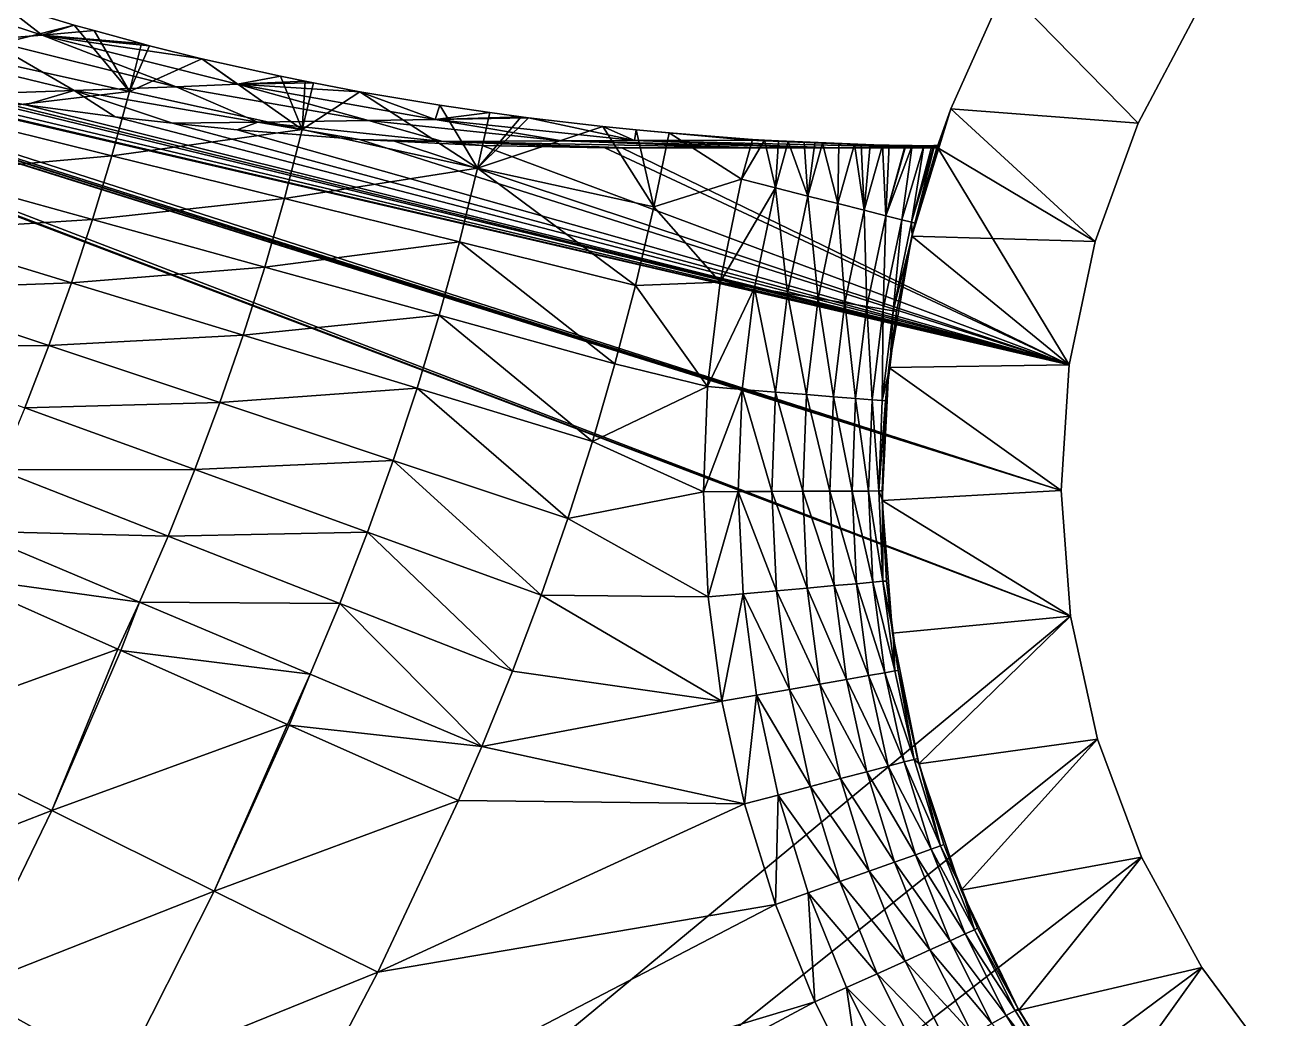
# Model space of a CAD drawing. Header units: metres. Extents: x -44.6 to 35.4, y -44.1 to 26.9.
# Drawn here: x -13.34 to -7.74, y 13.82 to 18.27 of the extents above; entities that cross this region are included whole.
import ezdxf

# ---------------------------------------------------------------- set-up
doc = ezdxf.new("R2010")
doc.units = ezdxf.units.M

msp = doc.modelspace()

# ---------------------------------------------------------------- linework, layer by layer
for points in [[(-32.494915, -4.090965, 91.214554), (-17.563393, 18.999922, 91.214554), (-8.667542, 15.624047, 91.214554)], [(-8.667542, 15.624047, 91.214554), (-17.563393, 18.999922, 91.214554), (-17.216881, 18.874317, 91.214554)], [(-17.216881, 18.874317, 91.214554), (-17.027538, 18.805683, 91.214554), (-8.667542, 15.624047, 91.214554)], [(-8.667542, 15.624047, 91.214554), (-17.027538, 18.805683, 91.214554), (-16.486214, 18.62652, 91.214554)], [(-8.709958, 16.185982, 91.214554), (-16.486214, 18.62652, 91.214554), (-16.377642, 18.59318, 91.214554)], [(-16.486214, 18.62652, 91.214554), (-8.709958, 16.185982, 91.214554), (-8.667542, 15.624047, 91.214554)], [(-16.377642, 18.59318, 91.214554), (-16.196516, 18.537558, 91.214554), (-8.709958, 16.185982, 91.214554)], [(-8.709958, 16.185982, 91.214554), (-16.196516, 18.537558, 91.214554), (-15.732244, 18.40587, 91.214554)], [(-13.454741, 18.367847, 95.690491), (-13.268092, 18.223091, 94.81665), (-14.126313, 18.503819, 95.182304)], [(-14.126313, 18.503819, 95.182304), (-13.268092, 18.223091, 94.81665), (-13.518883, 18.203234, 94.053894)], [(-8.959352, 18.437613, 123.214554), (-8.959352, 18.437614, 91.214554), (-9.203279, 17.893681, 91.214554)], [(-8.365356, 17.829659, 91.214554), (-9.203279, 17.893681, 91.214554), (-8.959352, 18.437614, 91.214554)], [(-9.203279, 17.893681, 91.214554), (-9.203278, 17.893679, 123.214554), (-8.959352, 18.437613, 123.214554)], [(-8.959352, 18.437613, 123.214554), (-9.203278, 17.893679, 123.214554), (-8.365355, 17.829657, 123.214554)], [(-8.100811, 18.327236, 91.214554), (-8.365356, 17.829659, 91.214554), (-8.959352, 18.437614, 91.214554)], [(-8.959352, 18.437613, 123.214554), (-8.365355, 17.829657, 123.214554), (-8.10081, 18.327234, 123.214554)], [(-15.732244, 18.40587, 91.214554), (-15.657641, 18.38471, 91.214554), (-8.709958, 16.185982, 91.214554)], [(-8.709958, 16.185982, 91.214554), (-15.657641, 18.38471, 91.214554), (-15.502691, 18.345427, 91.214554)], [(-15.502691, 18.345427, 91.214554), (-15.1172, 18.247696, 91.214554), (-8.709958, 16.185982, 91.214554)], [(-13.124414, 18.267527, 95.587311), (-13.454741, 18.367847, 95.690491), (-13.63653, 18.139046, 95.733582)], [(-13.454741, 18.367847, 95.690491), (-13.124414, 18.267527, 95.587311), (-13.268092, 18.223091, 94.81665)], [(-8.365355, 17.829657, 123.214554), (-8.365356, 17.829659, 91.214554), (-8.100811, 18.327236, 91.214554)], [(-8.100811, 18.327236, 91.214554), (-8.10081, 18.327234, 123.214554), (-8.365355, 17.829657, 123.214554)], [(-13.63653, 18.139046, 95.733582), (-12.878175, 17.97184, 95.507629), (-13.124414, 18.267527, 95.587311)], [(-13.124414, 18.267527, 95.587311), (-13.03616, 18.243464, 95.563438), (-13.268092, 18.223091, 94.81665)], [(-13.03616, 18.243464, 95.563438), (-13.124414, 18.267527, 95.587311), (-12.878175, 17.97184, 95.507629)], [(-8.672983, 16.748299, 91.214554), (-15.1172, 18.247696, 91.214554), (-14.594452, 18.130739, 91.214554)], [(-15.1172, 18.247696, 91.214554), (-8.672983, 16.748299, 91.214554), (-8.709958, 16.185982, 91.214554)], [(-13.125764, 17.975039, 92.477936), (-13.938031, 18.172714, 92.871376), (-13.518883, 18.203234, 94.053894)], [(-12.66908, 17.992285, 93.673401), (-13.518883, 18.203234, 94.053894), (-13.268092, 18.223091, 94.81665)], [(-13.518883, 18.203234, 94.053894), (-12.66908, 17.992285, 93.673401), (-13.125764, 17.975039, 92.477936)], [(-13.268092, 18.223091, 94.81665), (-13.03616, 18.243464, 95.563438), (-12.824565, 18.18577, 95.506195)], [(-13.268092, 18.223091, 94.81665), (-12.787627, 18.175699, 95.496201), (-12.553412, 18.117727, 95.440895)], [(-12.824565, 18.18577, 95.506195), (-12.787627, 18.175699, 95.496201), (-13.268092, 18.223091, 94.81665)], [(-12.553412, 18.117727, 95.440895), (-12.394917, 18.003508, 94.444618), (-13.268092, 18.223091, 94.81665)], [(-13.268092, 18.223091, 94.81665), (-12.394917, 18.003508, 94.444618), (-12.66908, 17.992285, 93.673401)], [(-12.878175, 17.97184, 95.507629), (-12.824565, 18.18577, 95.506195), (-13.03616, 18.243464, 95.563438)], [(-13.938031, 18.172714, 92.871376), (-13.125764, 17.975039, 92.477936), (-13.596829, 17.958881, 91.346703)], [(-12.787627, 18.175699, 95.496201), (-12.824565, 18.18577, 95.506195), (-12.878175, 17.97184, 95.507629)], [(-12.553412, 18.117727, 95.440895), (-12.787627, 18.175699, 95.496201), (-12.878175, 17.97184, 95.507629)], [(-14.594452, 18.130739, 91.214554), (-14.575318, 18.126457, 91.214554), (-8.672983, 16.748299, 91.214554)], [(-14.575318, 18.126457, 91.214554), (-14.032116, 18.020958, 91.214554), (-8.672983, 16.748299, 91.214554)], [(-12.878175, 17.97184, 95.507629), (-13.63653, 18.139046, 95.733582), (-13.714009, 17.871895, 95.738457)], [(-12.553412, 18.117727, 95.440895), (-12.878175, 17.97184, 95.507629), (-12.104468, 17.801249, 95.345169)], [(-12.104468, 17.801249, 95.345169), (-12.202312, 18.039391, 95.369926), (-12.553412, 18.117727, 95.440895)], [(-12.553412, 18.117727, 95.440895), (-12.202312, 18.039391, 95.369926), (-12.394917, 18.003508, 94.444618)], [(-12.202312, 18.039391, 95.369926), (-12.09123, 18.017712, 95.351868), (-12.394917, 18.003508, 94.444618)], [(-12.09123, 18.017712, 95.351868), (-12.202312, 18.039391, 95.369926), (-12.104468, 17.801249, 95.345169)], [(-14.032116, 18.020958, 91.214554), (-13.654445, 17.958681, 91.214554), (-8.672983, 16.748299, 91.214554)], [(-12.304085, 17.833303, 92.079941), (-13.125764, 17.975039, 92.477936), (-12.66908, 17.992285, 93.673401)], [(-11.80875, 17.840994, 93.2882), (-12.66908, 17.992285, 93.673401), (-12.394917, 18.003508, 94.444618)], [(-12.66908, 17.992285, 93.673401), (-11.80875, 17.840994, 93.2882), (-12.304085, 17.833303, 92.079941)], [(-12.394917, 18.003508, 94.444618), (-12.09123, 18.017712, 95.351868), (-12.054764, 18.010593, 95.34594)], [(-12.394917, 18.003508, 94.444618), (-12.054764, 18.010593, 95.34594), (-11.84735, 17.970112, 95.312233)], [(-11.84735, 17.970112, 95.312233), (-11.510469, 17.845999, 94.067795), (-12.394917, 18.003508, 94.444618)], [(-12.394917, 18.003508, 94.444618), (-11.510469, 17.845999, 94.067795), (-11.80875, 17.840994, 93.2882)], [(-12.104468, 17.801249, 95.345169), (-12.054764, 18.010593, 95.34594), (-12.09123, 18.017712, 95.351868)], [(-11.84735, 17.970112, 95.312233), (-12.054764, 18.010593, 95.34594), (-12.104468, 17.801249, 95.345169)], [(-13.714009, 17.871895, 95.738457), (-12.957042, 17.684025, 95.510391), (-12.878175, 17.97184, 95.507629)], [(-13.654445, 17.958681, 91.214554), (-13.487711, 17.931189, 91.214554), (-8.672983, 16.748299, 91.214554)], [(-13.343245, 17.911583, 91.214554), (-13.596829, 17.958881, 91.346703), (-13.125764, 17.975039, 92.477936)], [(-13.596829, 17.958881, 91.346703), (-13.343245, 17.911583, 91.214554), (-13.487711, 17.931189, 91.214554)], [(-8.672983, 16.748299, 91.214554), (-13.487711, 17.931189, 91.214554), (-13.343245, 17.911583, 91.214554)], [(-13.125764, 17.975039, 92.477936), (-12.942219, 17.857162, 91.214554), (-13.343245, 17.911583, 91.214554)], [(-13.125764, 17.975039, 92.477936), (-12.304085, 17.833303, 92.079941), (-12.685744, 17.829828, 91.214554)], [(-12.685744, 17.829828, 91.214554), (-12.942219, 17.857162, 91.214554), (-13.125764, 17.975039, 92.477936)], [(-12.104468, 17.801249, 95.345169), (-12.878175, 17.97184, 95.507629), (-12.957042, 17.684025, 95.510391)], [(-11.84735, 17.970112, 95.312233), (-12.104468, 17.801249, 95.345169), (-11.320471, 17.628389, 95.247261)], [(-11.320471, 17.628389, 95.247261), (-11.48852, 17.909658, 95.267799), (-11.84735, 17.970112, 95.312233)], [(-11.510469, 17.845999, 94.067795), (-11.84735, 17.970112, 95.312233), (-11.48852, 17.909658, 95.267799)], [(-12.957042, 17.684025, 95.510391), (-13.714009, 17.871895, 95.738457), (-13.798338, 17.606915, 95.743317)], [(-13.343245, 17.911583, 91.214554), (-12.942219, 17.857162, 91.214554), (-8.672983, 16.748299, 91.214554)], [(-11.510469, 17.845999, 94.067795), (-11.48852, 17.909658, 95.267799), (-11.265006, 17.877718, 95.248619)], [(-11.265006, 17.877718, 95.248619), (-11.125834, 17.857832, 95.236671), (-11.510469, 17.845999, 94.067795)], [(-11.320471, 17.628389, 95.247261), (-11.265006, 17.877718, 95.248619), (-11.48852, 17.909658, 95.267799)], [(-11.125834, 17.857832, 95.236671), (-11.265006, 17.877718, 95.248619), (-11.320471, 17.628389, 95.247261)], [(-9.377901, 17.323704, 123.214554), (-9.203278, 17.893679, 123.214554), (-9.261334, 17.730267, 96.014557)], [(-9.203278, 17.893679, 123.214554), (-9.377901, 17.323704, 123.214554), (-8.55735, 17.299839, 123.214554)], [(-9.203279, 17.893681, 91.214554), (-9.263974, 17.722364, 91.214554), (-9.263974, 17.722364, 95.214554)], [(-9.263974, 17.722364, 95.214554), (-9.261334, 17.730267, 96.014557), (-9.203279, 17.893681, 91.214554)], [(-9.261258, 17.719593, 91.214554), (-9.263974, 17.722364, 91.214554), (-9.203279, 17.893681, 91.214554)], [(-9.261334, 17.730267, 96.014557), (-9.203278, 17.893679, 123.214554), (-9.203279, 17.893681, 91.214554)], [(-8.557351, 17.299841, 91.214554), (-9.261258, 17.719593, 91.214554), (-9.203279, 17.893681, 91.214554)], [(-9.203279, 17.893681, 91.214554), (-8.365356, 17.829659, 91.214554), (-8.557351, 17.299841, 91.214554)], [(-8.55735, 17.299839, 123.214554), (-8.365355, 17.829657, 123.214554), (-9.203278, 17.893679, 123.214554)], [(-8.672983, 16.748299, 91.214554), (-12.942219, 17.857162, 91.214554), (-12.685744, 17.829828, 91.214554)], [(-12.395753, 17.798923, 91.214554), (-12.685744, 17.829828, 91.214554), (-12.304085, 17.833303, 92.079941)], [(-12.685744, 17.829828, 91.214554), (-12.395753, 17.798923, 91.214554), (-8.672983, 16.748299, 91.214554)], [(-11.848422, 17.756538, 91.214554), (-12.395753, 17.798923, 91.214554), (-12.304085, 17.833303, 92.079941)], [(-11.47611, 17.748047, 91.678894), (-12.304085, 17.833303, 92.079941), (-11.80875, 17.840994, 93.2882)], [(-11.848422, 17.756538, 91.214554), (-12.304085, 17.833303, 92.079941), (-11.47611, 17.748047, 91.678894)], [(-10.941379, 17.749973, 92.899841), (-11.80875, 17.840994, 93.2882), (-11.510469, 17.845999, 94.067795)], [(-11.80875, 17.840994, 93.2882), (-10.941379, 17.749973, 92.899841), (-11.47611, 17.748047, 91.678894)], [(-11.125834, 17.857832, 95.236671), (-11.092552, 17.853893, 95.235069), (-11.510469, 17.845999, 94.067795)], [(-10.618482, 17.751226, 93.687752), (-11.510469, 17.845999, 94.067795), (-11.092552, 17.853893, 95.235069)], [(-11.510469, 17.845999, 94.067795), (-10.618482, 17.751226, 93.687752), (-10.941379, 17.749973, 92.899841)], [(-11.092552, 17.853893, 95.235069), (-11.125834, 17.857832, 95.236671), (-11.320471, 17.628389, 95.247261)], [(-10.759317, 17.814461, 95.218964), (-11.092552, 17.853893, 95.235069), (-11.320471, 17.628389, 95.247261)], [(-11.320471, 17.628389, 95.247261), (-10.531312, 17.454391, 95.214554), (-10.759317, 17.814461, 95.218964)], [(-11.092552, 17.853893, 95.235069), (-10.759317, 17.814461, 95.218964), (-10.618482, 17.751226, 93.687752)], [(-10.61097, 17.800074, 95.216759), (-10.759317, 17.814461, 95.218964), (-10.531312, 17.454391, 95.214554)], [(-10.618482, 17.751226, 93.687752), (-10.759317, 17.814461, 95.218964), (-10.61097, 17.800074, 95.216759)], [(-8.55735, 17.299839, 123.214554), (-8.557351, 17.299841, 91.214554), (-8.365356, 17.829659, 91.214554)], [(-8.365356, 17.829659, 91.214554), (-8.365355, 17.829657, 123.214554), (-8.55735, 17.299839, 123.214554)], [(-12.957042, 17.684025, 95.510391), (-12.184601, 17.492313, 95.346397), (-12.104468, 17.801249, 95.345169)], [(-12.395753, 17.798923, 91.214554), (-11.848422, 17.756538, 91.214554), (-8.672983, 16.748299, 91.214554)], [(-11.320471, 17.628389, 95.247261), (-12.104468, 17.801249, 95.345169), (-12.184601, 17.492313, 95.346397)], [(-11.47611, 17.748047, 91.678894), (-11.691393, 17.748966, 91.214554), (-11.848422, 17.756538, 91.214554)], [(-8.672983, 16.748299, 91.214554), (-11.848422, 17.756538, 91.214554), (-11.691393, 17.748966, 91.214554)], [(-10.61097, 17.800074, 95.216759), (-10.108814, 17.753366, 95.019646), (-10.618482, 17.751226, 93.687752)], [(-10.531312, 17.454391, 95.214554), (-10.462538, 17.785677, 95.214554), (-10.61097, 17.800074, 95.216759)], [(-10.108814, 17.753366, 95.019646), (-10.61097, 17.800074, 95.216759), (-10.462538, 17.785677, 95.214554)], [(-10.139089, 17.578312, 95.214554), (-10.462538, 17.785677, 95.214554), (-10.531312, 17.454391, 95.214554)], [(-10.139089, 17.578312, 95.214554), (-10.090717, 17.757093, 95.214554), (-10.462538, 17.785677, 95.214554)], [(-10.462538, 17.785677, 95.214554), (-10.090717, 17.757093, 95.214554), (-10.108814, 17.753366, 95.019646)], [(-10.036453, 17.75378, 95.218361), (-10.090717, 17.757093, 95.214554), (-10.139089, 17.578312, 95.214554)], [(-10.090717, 17.757093, 95.214554), (-10.036453, 17.75378, 95.218361), (-10.108814, 17.753366, 95.019646)], [(-11.300333, 17.730106, 91.214554), (-11.691393, 17.748966, 91.214554), (-11.47611, 17.748047, 91.678894)], [(-11.691393, 17.748966, 91.214554), (-11.300333, 17.730106, 91.214554), (-8.672983, 16.748299, 91.214554)], [(-11.47611, 17.748047, 91.678894), (-10.941379, 17.749973, 92.899841), (-10.07048, 17.719591, 92.509903)], [(-10.07048, 17.719591, 92.509903), (-10.644983, 17.719591, 91.276321), (-11.47611, 17.748047, 91.678894)], [(-11.47611, 17.748047, 91.678894), (-10.751592, 17.719749, 91.214554), (-11.300333, 17.730106, 91.214554)], [(-10.751592, 17.719749, 91.214554), (-11.47611, 17.748047, 91.678894), (-10.644983, 17.719591, 91.276321)], [(-8.672983, 16.748299, 91.214554), (-11.300333, 17.730106, 91.214554), (-10.751592, 17.719749, 91.214554)], [(-10.941379, 17.749973, 92.899841), (-10.618482, 17.751226, 93.687752), (-9.722715, 17.719591, 93.306099)], [(-9.722715, 17.719591, 93.306099), (-10.07048, 17.719591, 92.509903), (-10.941379, 17.749973, 92.899841)], [(-10.644983, 17.719591, 91.276321), (-10.674962, 17.719591, 91.214554), (-10.751592, 17.719749, 91.214554)], [(-8.672983, 16.748299, 91.214554), (-10.751592, 17.719749, 91.214554), (-10.674962, 17.719591, 91.214554)], [(-9.261258, 17.719593, 91.214554), (-10.674962, 17.719591, 91.214554), (-10.644983, 17.719591, 91.276321)], [(-8.672983, 16.748299, 91.214554), (-10.674962, 17.719591, 91.214554), (-9.261258, 17.719593, 91.214554)], [(-10.644983, 17.719591, 91.276321), (-10.07048, 17.719591, 92.509903), (-9.261258, 17.719593, 91.214554)], [(-10.618482, 17.751226, 93.687752), (-10.108814, 17.753366, 95.019646), (-9.261258, 17.719591, 94.426964)], [(-9.261258, 17.719591, 94.426964), (-9.722715, 17.719591, 93.306099), (-10.618482, 17.751226, 93.687752)], [(-10.139089, 17.578312, 95.214554), (-9.98778, 17.540049, 95.229927), (-10.036453, 17.75378, 95.218361)], [(-10.108814, 17.753366, 95.019646), (-10.036453, 17.75378, 95.218361), (-9.973888, 17.749962, 95.222748)], [(-10.108814, 17.753366, 95.019646), (-9.262155, 17.720507, 94.686775), (-9.261258, 17.719591, 94.426964)], [(-9.262155, 17.720507, 94.686775), (-10.108814, 17.753366, 95.019646), (-9.973888, 17.749962, 95.222748)], [(-9.261258, 17.719593, 91.214554), (-10.07048, 17.719591, 92.509903), (-9.722715, 17.719591, 93.306099)], [(-9.98778, 17.540049, 95.229927), (-9.973888, 17.749962, 95.222748), (-10.036453, 17.75378, 95.218361)], [(-9.98778, 17.540049, 95.229927), (-9.931248, 17.747755, 95.231781), (-9.973888, 17.749962, 95.222748)], [(-9.931248, 17.747755, 95.231781), (-9.98778, 17.540049, 95.229927), (-9.842286, 17.503254, 95.275452)], [(-9.973888, 17.749962, 95.222748), (-9.931248, 17.747755, 95.231781), (-9.262155, 17.720507, 94.686775)], [(-9.842286, 17.503254, 95.275452), (-9.859741, 17.744053, 95.246941), (-9.931248, 17.747755, 95.231781)], [(-9.931248, 17.747755, 95.231781), (-9.859741, 17.744053, 95.246941), (-9.262155, 17.720507, 94.686775)], [(-9.811609, 17.74185, 95.26223), (-9.859741, 17.744053, 95.246941), (-9.842286, 17.503254, 95.275452)], [(-9.859741, 17.744053, 95.246941), (-9.811609, 17.74185, 95.26223), (-9.262155, 17.720507, 94.686775)], [(-9.842286, 17.503254, 95.275452), (-9.777117, 17.740459, 95.277077), (-9.811609, 17.74185, 95.26223)], [(-9.777117, 17.740459, 95.277077), (-9.842286, 17.503254, 95.275452), (-9.708198, 17.469343, 95.34938)], [(-9.262155, 17.720507, 94.686775), (-9.811609, 17.74185, 95.26223), (-9.777117, 17.740459, 95.277077)], [(-9.708198, 17.469343, 95.34938), (-9.703963, 17.737511, 95.308578), (-9.777117, 17.740459, 95.277077)], [(-9.777117, 17.740459, 95.277077), (-9.703963, 17.737511, 95.308578), (-9.262155, 17.720507, 94.686775)], [(-9.722715, 17.719591, 93.306099), (-9.261258, 17.719591, 94.426964), (-9.261258, 17.719593, 91.214554)], [(-9.708198, 17.469343, 95.34938), (-9.634254, 17.735182, 95.350815), (-9.703963, 17.737511, 95.308578)], [(-9.634254, 17.735182, 95.350815), (-9.708198, 17.469343, 95.34938), (-9.590669, 17.439621, 95.448868)], [(-9.262155, 17.720507, 94.686775), (-9.703963, 17.737511, 95.308578), (-9.634254, 17.735182, 95.350815)], [(-9.590669, 17.439621, 95.448868), (-9.604496, 17.734188, 95.368843), (-9.634254, 17.735182, 95.350815)], [(-9.634254, 17.735182, 95.350815), (-9.604496, 17.734188, 95.368843), (-9.262155, 17.720507, 94.686775)], [(-9.563695, 17.733011, 95.399506), (-9.604496, 17.734188, 95.368843), (-9.590669, 17.439621, 95.448868)], [(-9.604496, 17.734188, 95.368843), (-9.563695, 17.733011, 95.399506), (-9.262155, 17.720507, 94.686775)], [(-9.590669, 17.439621, 95.448868), (-9.508669, 17.731651, 95.450188), (-9.563695, 17.733011, 95.399506)], [(-9.508669, 17.731651, 95.450188), (-9.590669, 17.439621, 95.448868), (-9.494215, 17.41523, 95.570099)], [(-9.563695, 17.733011, 95.399506), (-9.508669, 17.731651, 95.450188), (-9.263974, 17.722364, 95.214554)], [(-9.263974, 17.722364, 95.214554), (-9.262155, 17.720507, 94.686775), (-9.563695, 17.733011, 95.399506)], [(-9.494215, 17.41523, 95.570099), (-9.478901, 17.730915, 95.477608), (-9.508669, 17.731651, 95.450188)], [(-9.508669, 17.731651, 95.450188), (-9.478901, 17.730915, 95.477608), (-9.263974, 17.722364, 95.214554)], [(-9.494215, 17.41523, 95.570099), (-9.406539, 17.729536, 95.565872), (-9.478901, 17.730915, 95.477608)], [(-9.494215, 17.41523, 95.570099), (-9.403697, 17.729496, 95.570183), (-9.406539, 17.729536, 95.565872)], [(-9.376249, 17.729097, 95.611877), (-9.403697, 17.729496, 95.570183), (-9.494215, 17.41523, 95.570099)], [(-9.494215, 17.41523, 95.570099), (-9.422543, 17.397104, 95.708412), (-9.376249, 17.729097, 95.611877)], [(-9.263974, 17.722364, 95.214554), (-9.478901, 17.730915, 95.477608), (-9.406539, 17.729536, 95.565872)], [(-9.422543, 17.397104, 95.708412), (-9.324373, 17.728622, 95.712296), (-9.376249, 17.729097, 95.611877)], [(-9.324373, 17.728622, 95.712296), (-9.422543, 17.397104, 95.708412), (-9.378407, 17.385942, 95.858482)], [(-9.263974, 17.722364, 95.214554), (-9.406539, 17.729536, 95.565872), (-9.403697, 17.729496, 95.570183)], [(-9.403697, 17.729496, 95.570183), (-9.376249, 17.729097, 95.611877), (-9.263974, 17.722364, 95.214554)], [(-9.276088, 17.728928, 95.867851), (-9.378407, 17.385942, 95.858482), (-9.363505, 17.382174, 96.014557)], [(-9.276088, 17.728928, 95.867851), (-9.278258, 17.728886, 95.858536), (-9.378407, 17.385942, 95.858482)], [(-9.378407, 17.385942, 95.858482), (-9.278258, 17.728886, 95.858536), (-9.287689, 17.728704, 95.818077)], [(-9.378407, 17.385942, 95.858482), (-9.287689, 17.728704, 95.818077), (-9.324373, 17.728622, 95.712296)], [(-9.261334, 17.730267, 96.014557), (-9.363505, 17.382174, 96.014557), (-9.377901, 17.323704, 123.214554)], [(-9.376249, 17.729097, 95.611877), (-9.324373, 17.728622, 95.712296), (-9.263974, 17.722364, 95.214554)], [(-9.363505, 17.382174, 96.014557), (-9.261334, 17.730267, 96.014557), (-9.262327, 17.729841, 95.978653)], [(-9.363505, 17.382174, 96.014557), (-9.262327, 17.729841, 95.978653), (-9.276088, 17.728928, 95.867851)], [(-9.263974, 17.722364, 95.214554), (-9.324373, 17.728622, 95.712296), (-9.287689, 17.728704, 95.818077)], [(-9.263974, 17.722364, 95.214554), (-9.287689, 17.728704, 95.818077), (-9.278258, 17.728886, 95.858536)], [(-9.278258, 17.728886, 95.858536), (-9.276088, 17.728928, 95.867851), (-9.263974, 17.722364, 95.214554)], [(-9.263974, 17.722364, 95.214554), (-9.276088, 17.728928, 95.867851), (-9.262327, 17.729841, 95.978653)], [(-9.262327, 17.729841, 95.978653), (-9.261334, 17.730267, 96.014557), (-9.263974, 17.722364, 95.214554)], [(-9.263974, 17.722364, 91.214554), (-9.261258, 17.719593, 91.214554), (-9.261258, 17.719591, 94.426964)], [(-9.261258, 17.719591, 94.426964), (-9.262155, 17.720507, 94.686775), (-9.263974, 17.722364, 91.214554)], [(-9.262155, 17.720507, 94.686775), (-9.263974, 17.722364, 95.214554), (-9.263974, 17.722364, 91.214554)], [(-9.261258, 17.719593, 91.214554), (-8.557351, 17.299841, 91.214554), (-8.672983, 16.748299, 91.214554)], [(-13.798338, 17.606915, 95.743317), (-13.043331, 17.398415, 95.513145), (-12.957042, 17.684025, 95.510391)], [(-12.184601, 17.492313, 95.346397), (-12.957042, 17.684025, 95.510391), (-13.043331, 17.398415, 95.513145)], [(-13.043331, 17.398415, 95.513145), (-13.798338, 17.606915, 95.743317), (-13.889488, 17.344112, 95.748169)], [(-12.184601, 17.492313, 95.346397), (-11.401788, 17.298029, 95.247574), (-11.320471, 17.628389, 95.247261)], [(-11.320471, 17.628389, 95.247261), (-11.401788, 17.298029, 95.247574), (-10.613771, 17.102453, 95.214554)], [(-10.613771, 17.102453, 95.214554), (-10.531312, 17.454391, 95.214554), (-11.320471, 17.628389, 95.247261)], [(-10.235204, 17.117577, 95.214554), (-10.139089, 17.578312, 95.214554), (-10.531312, 17.454391, 95.214554)], [(-9.98778, 17.540049, 95.229927), (-10.139089, 17.578312, 95.214554), (-10.235204, 17.117577, 95.214554)], [(-10.235204, 17.117577, 95.214554), (-10.081217, 17.092152, 95.229927), (-9.98778, 17.540049, 95.229927)], [(-9.98778, 17.540049, 95.229927), (-10.081217, 17.092152, 95.229927), (-9.933146, 17.067705, 95.275452)], [(-9.933146, 17.067705, 95.275452), (-9.842286, 17.503254, 95.275452), (-9.98778, 17.540049, 95.229927)], [(-13.043331, 17.398415, 95.513145), (-12.272742, 17.18561, 95.347633), (-12.184601, 17.492313, 95.346397)], [(-11.401788, 17.298029, 95.247574), (-12.184601, 17.492313, 95.346397), (-12.272742, 17.18561, 95.347633)], [(-9.842286, 17.503254, 95.275452), (-9.933146, 17.067705, 95.275452), (-9.796685, 17.045176, 95.34938)], [(-9.796685, 17.045176, 95.34938), (-9.708198, 17.469343, 95.34938), (-9.842286, 17.503254, 95.275452)], [(-10.531312, 17.454391, 95.214554), (-10.613771, 17.102453, 95.214554), (-10.235204, 17.117577, 95.214554)], [(-9.708198, 17.469343, 95.34938), (-9.796685, 17.045176, 95.34938), (-9.677074, 17.025427, 95.448868)], [(-9.677074, 17.025427, 95.448868), (-9.590669, 17.439621, 95.448868), (-9.708198, 17.469343, 95.34938)], [(-9.590669, 17.439621, 95.448868), (-9.677074, 17.025427, 95.448868), (-9.578914, 17.00922, 95.570099)], [(-9.578914, 17.00922, 95.570099), (-9.494215, 17.41523, 95.570099), (-9.590669, 17.439621, 95.448868)], [(-13.889488, 17.344112, 95.748169), (-13.137012, 17.115023, 95.515892), (-13.043331, 17.398415, 95.513145)], [(-12.272742, 17.18561, 95.347633), (-13.043331, 17.398415, 95.513145), (-13.137012, 17.115023, 95.515892)], [(-9.494215, 17.41523, 95.570099), (-9.578914, 17.00922, 95.570099), (-9.505973, 16.997177, 95.708412)], [(-9.505973, 16.997177, 95.708412), (-9.422543, 17.397104, 95.708412), (-9.494215, 17.41523, 95.570099)], [(-9.422543, 17.397104, 95.708412), (-9.505973, 16.997177, 95.708412), (-9.461057, 16.989761, 95.858482)], [(-9.461057, 16.989761, 95.858482), (-9.378407, 17.385942, 95.858482), (-9.422543, 17.397104, 95.708412)], [(-9.375794, 17.323267, 96.014557), (-9.378407, 17.385942, 95.858482), (-9.461057, 16.989761, 95.858482)], [(-9.375794, 17.323267, 96.014557), (-9.363505, 17.382174, 96.014557), (-9.378407, 17.385942, 95.858482)], [(-9.363505, 17.382174, 96.014557), (-9.375794, 17.323267, 96.014557), (-9.377901, 17.323704, 123.214554)], [(-13.137012, 17.115023, 95.515892), (-13.889488, 17.344112, 95.748169), (-13.987442, 17.083502, 95.753006)], [(-9.44589, 16.987257, 96.014557), (-9.480527, 16.736481, 123.214554), (-9.377901, 17.323704, 123.214554)], [(-9.377901, 17.323704, 123.214554), (-9.480527, 16.736481, 123.214554), (-8.672982, 16.748297, 123.214554)], [(-9.461057, 16.989761, 95.858482), (-9.44589, 16.987257, 96.014557), (-9.375794, 17.323267, 96.014557)], [(-9.377901, 17.323704, 123.214554), (-9.375794, 17.323267, 96.014557), (-9.44589, 16.987257, 96.014557)], [(-8.672982, 16.748297, 123.214554), (-8.55735, 17.299839, 123.214554), (-9.377901, 17.323704, 123.214554)], [(-12.272742, 17.18561, 95.347633), (-11.491707, 16.969921, 95.247879), (-11.401788, 17.298029, 95.247574)], [(-11.401788, 17.298029, 95.247574), (-11.491707, 16.969921, 95.247879), (-10.705431, 16.752785, 95.214554)], [(-10.705431, 16.752785, 95.214554), (-10.613771, 17.102453, 95.214554), (-11.401788, 17.298029, 95.247574)], [(-8.672982, 16.748297, 123.214554), (-8.672983, 16.748299, 91.214554), (-8.557351, 17.299841, 91.214554)], [(-8.557351, 17.299841, 91.214554), (-8.55735, 17.299839, 123.214554), (-8.672982, 16.748297, 123.214554)], [(-13.137012, 17.115023, 95.515892), (-12.368858, 16.881159, 95.348862), (-12.272742, 17.18561, 95.347633)], [(-11.491707, 16.969921, 95.247879), (-12.272742, 17.18561, 95.347633), (-12.368858, 16.881159, 95.348862)], [(-13.238067, 16.833868, 95.518639), (-13.987442, 17.083502, 95.753006), (-14.092192, 16.825096, 95.757843)], [(-13.987442, 17.083502, 95.753006), (-13.238067, 16.833868, 95.518639), (-13.137012, 17.115023, 95.515892)], [(-12.368858, 16.881159, 95.348862), (-13.137012, 17.115023, 95.515892), (-13.238067, 16.833868, 95.518639)], [(-10.613771, 17.102453, 95.214554), (-10.705431, 16.752785, 95.214554), (-10.292292, 16.650396, 95.214554)], [(-10.292292, 16.650396, 95.214554), (-10.235204, 17.117577, 95.214554), (-10.613771, 17.102453, 95.214554)], [(-10.081217, 17.092152, 95.229927), (-10.235204, 17.117577, 95.214554), (-10.292292, 16.650396, 95.214554)], [(-10.292292, 16.650396, 95.214554), (-10.136713, 16.637993, 95.229927), (-10.081217, 17.092152, 95.229927)], [(-10.081217, 17.092152, 95.229927), (-10.136713, 16.637993, 95.229927), (-9.987113, 16.626066, 95.275452)], [(-9.987113, 16.626066, 95.275452), (-9.933146, 17.067705, 95.275452), (-10.081217, 17.092152, 95.229927)], [(-9.933146, 17.067705, 95.275452), (-9.987113, 16.626066, 95.275452), (-9.849241, 16.615074, 95.34938)], [(-9.849241, 16.615074, 95.34938), (-9.796685, 17.045176, 95.34938), (-9.933146, 17.067705, 95.275452)], [(-9.796685, 17.045176, 95.34938), (-9.849241, 16.615074, 95.34938), (-9.728395, 16.605438, 95.448868)], [(-9.728395, 16.605438, 95.448868), (-9.677074, 17.025427, 95.448868), (-9.796685, 17.045176, 95.34938)], [(-9.677074, 17.025427, 95.448868), (-9.728395, 16.605438, 95.448868), (-9.62922, 16.597532, 95.570099)], [(-9.62922, 16.597532, 95.570099), (-9.578914, 17.00922, 95.570099), (-9.677074, 17.025427, 95.448868)], [(-9.578914, 17.00922, 95.570099), (-9.62922, 16.597532, 95.570099), (-9.555526, 16.591658, 95.708412)], [(-9.555526, 16.591658, 95.708412), (-9.505973, 16.997177, 95.708412), (-9.578914, 17.00922, 95.570099)], [(-9.505973, 16.997177, 95.708412), (-9.555526, 16.591658, 95.708412), (-9.510145, 16.588039, 95.858482)], [(-9.510145, 16.588039, 95.858482), (-9.461057, 16.989761, 95.858482), (-9.505973, 16.997177, 95.708412)], [(-9.461057, 16.989761, 95.858482), (-9.510145, 16.588039, 95.858482), (-9.476592, 16.736, 96.014557)], [(-9.44589, 16.987257, 96.014557), (-9.476592, 16.736, 96.014557), (-9.480527, 16.736481, 123.214554)], [(-9.476592, 16.736, 96.014557), (-9.44589, 16.987257, 96.014557), (-9.461057, 16.989761, 95.858482)], [(-12.368858, 16.881159, 95.348862), (-11.590194, 16.644094, 95.248192), (-11.491707, 16.969921, 95.247879)], [(-11.491707, 16.969921, 95.247879), (-11.590194, 16.644094, 95.248192), (-10.806255, 16.405424, 95.214554)], [(-10.806255, 16.405424, 95.214554), (-10.705431, 16.752785, 95.214554), (-11.491707, 16.969921, 95.247879)], [(-13.238067, 16.833868, 95.518639), (-12.472931, 16.578985, 95.35009), (-12.368858, 16.881159, 95.348862)], [(-11.590194, 16.644094, 95.248192), (-12.368858, 16.881159, 95.348862), (-12.472931, 16.578985, 95.35009)], [(-14.092192, 16.825096, 95.757843), (-13.346487, 16.554976, 95.521378), (-13.238067, 16.833868, 95.518639)], [(-12.472931, 16.578985, 95.35009), (-13.238067, 16.833868, 95.518639), (-13.346487, 16.554976, 95.521378)], [(-10.292292, 16.650396, 95.214554), (-10.705431, 16.752785, 95.214554), (-10.806255, 16.405424, 95.214554)], [(-8.709957, 16.18598, 123.214554), (-8.672982, 16.748297, 123.214554), (-9.480527, 16.736481, 123.214554)], [(-8.709957, 16.18598, 123.214554), (-8.709958, 16.185982, 91.214554), (-8.672983, 16.748299, 91.214554)], [(-8.672983, 16.748299, 91.214554), (-8.672982, 16.748297, 123.214554), (-8.709957, 16.18598, 123.214554)], [(-9.510145, 16.588039, 95.858482), (-9.494823, 16.586817, 96.014557), (-9.476592, 16.736, 96.014557)], [(-9.509574, 16.141064, 123.214554), (-9.480527, 16.736481, 123.214554), (-9.494823, 16.586817, 96.014557)], [(-9.480527, 16.736481, 123.214554), (-9.509574, 16.141064, 123.214554), (-8.709957, 16.18598, 123.214554)], [(-9.480527, 16.736481, 123.214554), (-9.476592, 16.736, 96.014557), (-9.494823, 16.586817, 96.014557)], [(-12.472931, 16.578985, 95.35009), (-11.697228, 16.320581, 95.248497), (-11.590194, 16.644094, 95.248192)], [(-11.590194, 16.644094, 95.248192), (-11.697228, 16.320581, 95.248497), (-10.916224, 16.060411, 95.214554)], [(-10.916224, 16.060411, 95.214554), (-10.806255, 16.405424, 95.214554), (-11.590194, 16.644094, 95.248192)], [(-10.806255, 16.405424, 95.214554), (-10.309948, 16.180073, 95.214554), (-10.292292, 16.650396, 95.214554)], [(-10.136713, 16.637993, 95.229927), (-10.292292, 16.650396, 95.214554), (-10.309948, 16.180073, 95.214554)], [(-10.309948, 16.180073, 95.214554), (-10.153877, 16.180777, 95.229927), (-10.136713, 16.637993, 95.229927)], [(-10.136713, 16.637993, 95.229927), (-10.153877, 16.180777, 95.229927), (-10.003804, 16.181454, 95.275452)], [(-10.003804, 16.181454, 95.275452), (-9.987113, 16.626066, 95.275452), (-10.136713, 16.637993, 95.229927)], [(-13.346487, 16.554976, 95.521378), (-12.584951, 16.279119, 95.351311), (-12.472931, 16.578985, 95.35009)], [(-11.697228, 16.320581, 95.248497), (-12.472931, 16.578985, 95.35009), (-12.584951, 16.279119, 95.351311)], [(-9.987113, 16.626066, 95.275452), (-10.003804, 16.181454, 95.275452), (-9.865497, 16.182077, 95.34938)], [(-9.865497, 16.182077, 95.34938), (-9.849241, 16.615074, 95.34938), (-9.987113, 16.626066, 95.275452)], [(-9.849241, 16.615074, 95.34938), (-9.865497, 16.182077, 95.34938), (-9.744268, 16.182625, 95.448868)], [(-9.744268, 16.182625, 95.448868), (-9.728395, 16.605438, 95.448868), (-9.849241, 16.615074, 95.34938)], [(-9.728395, 16.605438, 95.448868), (-9.744268, 16.182625, 95.448868), (-9.644779, 16.183075, 95.570099)], [(-9.644779, 16.183075, 95.570099), (-9.62922, 16.597532, 95.570099), (-9.728395, 16.605438, 95.448868)], [(-9.62922, 16.597532, 95.570099), (-9.644779, 16.183075, 95.570099), (-9.570851, 16.183409, 95.708412)], [(-9.570851, 16.183409, 95.708412), (-9.555526, 16.591658, 95.708412), (-9.62922, 16.597532, 95.570099)], [(-9.555526, 16.591658, 95.708412), (-9.570851, 16.183409, 95.708412), (-9.525328, 16.183613, 95.858482)], [(-9.525328, 16.183613, 95.858482), (-9.510145, 16.588039, 95.858482), (-9.555526, 16.591658, 95.708412)], [(-9.494823, 16.586817, 96.014557), (-9.510145, 16.588039, 95.858482), (-9.525328, 16.183613, 95.858482)], [(-9.525328, 16.183613, 95.858482), (-9.509956, 16.183683, 96.014557), (-9.494823, 16.586817, 96.014557)], [(-9.494823, 16.586817, 96.014557), (-9.509956, 16.183683, 96.014557), (-9.509574, 16.141064, 123.214554)], [(-12.584951, 16.279119, 95.351311), (-13.346487, 16.554976, 95.521378), (-13.462275, 16.278366, 95.524117)], [(-10.806255, 16.405424, 95.214554), (-10.916224, 16.060411, 95.214554), (-10.309948, 16.180073, 95.214554)], [(-12.584951, 16.279119, 95.351311), (-11.812802, 15.999418, 95.248802), (-11.697228, 16.320581, 95.248497)], [(-11.697228, 16.320581, 95.248497), (-11.812802, 15.999418, 95.248802), (-11.035327, 15.717789, 95.214554)], [(-11.035327, 15.717789, 95.214554), (-10.916224, 16.060411, 95.214554), (-11.697228, 16.320581, 95.248497)], [(-12.704923, 15.981594, 95.352539), (-13.462275, 16.278366, 95.524117), (-13.585445, 16.004074, 95.526855)], [(-13.462275, 16.278366, 95.524117), (-12.704923, 15.981594, 95.352539), (-12.584951, 16.279119, 95.351311)], [(-11.812802, 15.999418, 95.248802), (-12.584951, 16.279119, 95.351311), (-12.704923, 15.981594, 95.352539)], [(-10.288048, 15.709928, 95.214554), (-10.309948, 16.180073, 95.214554), (-10.916224, 16.060411, 95.214554)], [(-10.153877, 16.180777, 95.229927), (-10.309948, 16.180073, 95.214554), (-10.288048, 15.709928, 95.214554)], [(-10.288048, 15.709928, 95.214554), (-10.132587, 15.723735, 95.229927), (-10.153877, 16.180777, 95.229927)], [(-9.983102, 15.737012, 95.275452), (-10.003804, 16.181454, 95.275452), (-10.153877, 16.180777, 95.229927)], [(-10.153877, 16.180777, 95.229927), (-10.132587, 15.723735, 95.229927), (-9.983102, 15.737012, 95.275452)], [(-9.845334, 15.749248, 95.34938), (-9.865497, 16.182077, 95.34938), (-10.003804, 16.181454, 95.275452)], [(-10.003804, 16.181454, 95.275452), (-9.983102, 15.737012, 95.275452), (-9.845334, 15.749248, 95.34938)], [(-9.724581, 15.759972, 95.448868), (-9.744268, 16.182625, 95.448868), (-9.865497, 16.182077, 95.34938)], [(-9.865497, 16.182077, 95.34938), (-9.845334, 15.749248, 95.34938), (-9.724581, 15.759972, 95.448868)], [(-9.625481, 15.768774, 95.570099), (-9.644779, 16.183075, 95.570099), (-9.744268, 16.182625, 95.448868)], [(-9.744268, 16.182625, 95.448868), (-9.724581, 15.759972, 95.448868), (-9.625481, 15.768774, 95.570099)], [(-9.551843, 15.775313, 95.708412), (-9.570851, 16.183409, 95.708412), (-9.644779, 16.183075, 95.570099)], [(-9.644779, 16.183075, 95.570099), (-9.625481, 15.768774, 95.570099), (-9.551843, 15.775313, 95.708412)], [(-9.506496, 15.779341, 95.858482), (-9.525328, 16.183613, 95.858482), (-9.570851, 16.183409, 95.708412)], [(-9.570851, 16.183409, 95.708412), (-9.551843, 15.775313, 95.708412), (-9.506496, 15.779341, 95.858482)], [(-9.507975, 16.14114, 96.014557), (-9.509956, 16.183683, 96.014557), (-9.525328, 16.183613, 95.858482)], [(-9.507975, 16.14114, 96.014557), (-9.525328, 16.183613, 95.858482), (-9.506496, 15.779341, 95.858482)], [(-9.509956, 16.183683, 96.014557), (-9.507975, 16.14114, 96.014557), (-9.509574, 16.141064, 123.214554)], [(-8.667541, 15.624045, 123.214554), (-8.709957, 16.18598, 123.214554), (-9.509574, 16.141064, 123.214554)], [(-9.509574, 16.141064, 123.214554), (-9.507975, 16.14114, 96.014557), (-9.491184, 15.780701, 96.014557)], [(-9.491184, 15.780701, 96.014557), (-9.464593, 15.546638, 123.214554), (-9.509574, 16.141064, 123.214554)], [(-9.509574, 16.141064, 123.214554), (-9.464593, 15.546638, 123.214554), (-8.667541, 15.624045, 123.214554)], [(-9.506496, 15.779341, 95.858482), (-9.491184, 15.780701, 96.014557), (-9.507975, 16.14114, 96.014557)], [(-8.667541, 15.624045, 123.214554), (-8.667542, 15.624047, 91.214554), (-8.709958, 16.185982, 91.214554)], [(-8.709958, 16.185982, 91.214554), (-8.709957, 16.18598, 123.214554), (-8.667541, 15.624045, 123.214554)], [(-10.916224, 16.060411, 95.214554), (-11.035327, 15.717789, 95.214554), (-10.288048, 15.709928, 95.214554)], [(-12.832861, 15.686446, 95.35376), (-13.585445, 16.004074, 95.526855), (-13.65972, 15.800325, 95.524467)], [(-13.585445, 16.004074, 95.526855), (-12.832861, 15.686446, 95.35376), (-12.704923, 15.981594, 95.352539)], [(-11.936919, 15.680647, 95.249115), (-12.704923, 15.981594, 95.352539), (-12.832861, 15.686446, 95.35376)], [(-12.704923, 15.981594, 95.352539), (-11.936919, 15.680647, 95.249115), (-11.812802, 15.999418, 95.248802)], [(-11.812802, 15.999418, 95.248802), (-11.936919, 15.680647, 95.249115), (-11.16357, 15.377605, 95.214554)], [(-11.16357, 15.377605, 95.214554), (-11.035327, 15.717789, 95.214554), (-11.812802, 15.999418, 95.248802)], [(-12.929622, 15.476076, 95.354637), (-13.65972, 15.800325, 95.524467), (-13.943165, 15.108935, 95.514175)], [(-13.65972, 15.800325, 95.524467), (-12.929622, 15.476076, 95.354637), (-12.832861, 15.686446, 95.35376)], [(-9.788898, 15.319638, 95.34938), (-9.845334, 15.749248, 95.34938), (-9.983102, 15.737012, 95.275452)], [(-9.669472, 15.340465, 95.448868), (-9.724581, 15.759972, 95.448868), (-9.845334, 15.749248, 95.34938)], [(-9.845334, 15.749248, 95.34938), (-9.788898, 15.319638, 95.34938), (-9.669472, 15.340465, 95.448868)], [(-9.571461, 15.357556, 95.570099), (-9.625481, 15.768774, 95.570099), (-9.724581, 15.759972, 95.448868)], [(-9.724581, 15.759972, 95.448868), (-9.669472, 15.340465, 95.448868), (-9.571461, 15.357556, 95.570099)], [(-9.498631, 15.370257, 95.708412), (-9.551843, 15.775313, 95.708412), (-9.625481, 15.768774, 95.570099)], [(-9.625481, 15.768774, 95.570099), (-9.571461, 15.357556, 95.570099), (-9.498631, 15.370257, 95.708412)], [(-9.453784, 15.378078, 95.858482), (-9.506496, 15.779341, 95.858482), (-9.551843, 15.775313, 95.708412)], [(-9.551843, 15.775313, 95.708412), (-9.498631, 15.370257, 95.708412), (-9.453784, 15.378078, 95.858482)], [(-9.460507, 15.547176, 96.014557), (-9.491184, 15.780701, 96.014557), (-9.506496, 15.779341, 95.858482)], [(-9.506496, 15.779341, 95.858482), (-9.453784, 15.378078, 95.858482), (-9.460507, 15.547176, 96.014557)], [(-9.491184, 15.780701, 96.014557), (-9.460507, 15.547176, 96.014557), (-9.464593, 15.546638, 123.214554)], [(-12.832861, 15.686446, 95.35376), (-12.929622, 15.476076, 95.354637), (-12.916976, 15.47046, 95.35289)], [(-12.069596, 15.364311, 95.24942), (-12.832861, 15.686446, 95.35376), (-12.916976, 15.47046, 95.35289)], [(-12.832861, 15.686446, 95.35376), (-12.069596, 15.364311, 95.24942), (-11.936919, 15.680647, 95.249115)], [(-11.035327, 15.717789, 95.214554), (-11.16357, 15.377605, 95.214554), (-10.226747, 15.243282, 95.214554)], [(-10.226747, 15.243282, 95.214554), (-10.288048, 15.709928, 95.214554), (-11.035327, 15.717789, 95.214554)], [(-10.132587, 15.723735, 95.229927), (-10.288048, 15.709928, 95.214554), (-10.226747, 15.243282, 95.214554)], [(-10.226747, 15.243282, 95.214554), (-10.072995, 15.270095, 95.229927), (-10.132587, 15.723735, 95.229927)], [(-9.925152, 15.295877, 95.275452), (-9.983102, 15.737012, 95.275452), (-10.132587, 15.723735, 95.229927)], [(-10.132587, 15.723735, 95.229927), (-10.072995, 15.270095, 95.229927), (-9.925152, 15.295877, 95.275452)], [(-9.983102, 15.737012, 95.275452), (-9.925152, 15.295877, 95.275452), (-9.788898, 15.319638, 95.34938)], [(-11.936919, 15.680647, 95.249115), (-12.069596, 15.364311, 95.24942), (-11.300972, 15.039913, 95.214554)], [(-11.300972, 15.039913, 95.214554), (-11.16357, 15.377605, 95.214554), (-11.936919, 15.680647, 95.249115)], [(-8.667542, 15.624047, 91.214554), (-8.546576, 15.073651, 91.214554), (-32.494915, -4.090965, 91.214554)], [(-8.667541, 15.624045, 123.214554), (-9.464593, 15.546638, 123.214554), (-9.346277, 14.962373, 123.214554)], [(-9.346277, 14.962373, 123.214554), (-8.546576, 15.073649, 123.214554), (-8.667541, 15.624045, 123.214554)], [(-8.546576, 15.073649, 123.214554), (-8.546576, 15.073651, 91.214554), (-8.667542, 15.624047, 91.214554)], [(-8.667542, 15.624047, 91.214554), (-8.667541, 15.624045, 123.214554), (-8.546576, 15.073649, 123.214554)], [(-9.464593, 15.546638, 123.214554), (-9.460507, 15.547176, 96.014557), (-9.438641, 15.380719, 96.014557)], [(-9.346277, 14.962373, 123.214554), (-9.464593, 15.546638, 123.214554), (-9.438641, 15.380719, 96.014557)], [(-9.453784, 15.378078, 95.858482), (-9.438641, 15.380719, 96.014557), (-9.460507, 15.547176, 96.014557)], [(-13.943165, 15.108935, 95.514175), (-13.225686, 14.753365, 95.348091), (-12.929622, 15.476076, 95.354637)], [(-13.225686, 14.753365, 95.348091), (-12.916976, 15.47046, 95.35289), (-12.929622, 15.476076, 95.354637)], [(-12.170125, 15.138772, 95.249641), (-12.916976, 15.47046, 95.35289), (-13.225686, 14.753365, 95.348091)], [(-12.916976, 15.47046, 95.35289), (-12.170125, 15.138772, 95.249641), (-12.069596, 15.364311, 95.24942)], [(-12.069596, 15.364311, 95.24942), (-12.170125, 15.138772, 95.249641), (-12.163757, 15.135943, 95.249344)], [(-11.300972, 15.039913, 95.214554), (-12.069596, 15.364311, 95.24942), (-12.163757, 15.135943, 95.249344)], [(-11.16357, 15.377605, 95.214554), (-11.300972, 15.039913, 95.214554), (-10.226747, 15.243282, 95.214554)], [(-9.483101, 14.952329, 95.570099), (-9.571461, 15.357556, 95.570099), (-9.669472, 15.340465, 95.448868)], [(-9.411596, 14.9711, 95.708412), (-9.498631, 15.370257, 95.708412), (-9.571461, 15.357556, 95.570099)], [(-9.571461, 15.357556, 95.570099), (-9.483101, 14.952329, 95.570099), (-9.411596, 14.9711, 95.708412)], [(-9.367563, 14.982658, 95.858482), (-9.453784, 15.378078, 95.858482), (-9.498631, 15.370257, 95.708412)], [(-9.498631, 15.370257, 95.708412), (-9.411596, 14.9711, 95.708412), (-9.367563, 14.982658, 95.858482)], [(-9.438641, 15.380719, 96.014557), (-9.453784, 15.378078, 95.858482), (-9.367563, 14.982658, 95.858482)], [(-9.367563, 14.982658, 95.858482), (-9.352695, 14.986562, 96.014557), (-9.438641, 15.380719, 96.014557)], [(-9.438641, 15.380719, 96.014557), (-9.352695, 14.986562, 96.014557), (-9.346277, 14.962373, 123.214554)], [(-9.830364, 14.861166, 95.275452), (-9.925152, 15.295877, 95.275452), (-10.072995, 15.270095, 95.229927)], [(-9.696588, 14.896285, 95.34938), (-9.788898, 15.319638, 95.34938), (-9.925152, 15.295877, 95.275452)], [(-9.925152, 15.295877, 95.275452), (-9.830364, 14.861166, 95.275452), (-9.696588, 14.896285, 95.34938)], [(-9.579331, 14.927067, 95.448868), (-9.669472, 15.340465, 95.448868), (-9.788898, 15.319638, 95.34938)], [(-9.788898, 15.319638, 95.34938), (-9.696588, 14.896285, 95.34938), (-9.579331, 14.927067, 95.448868)], [(-9.669472, 15.340465, 95.448868), (-9.579331, 14.927067, 95.448868), (-9.483101, 14.952329, 95.570099)], [(-10.126477, 14.783432, 95.214554), (-10.226747, 15.243282, 95.214554), (-11.300972, 15.039913, 95.214554)], [(-10.072995, 15.270095, 95.229927), (-10.226747, 15.243282, 95.214554), (-10.126477, 14.783432, 95.214554)], [(-10.126477, 14.783432, 95.214554), (-9.97552, 14.823061, 95.229927), (-10.072995, 15.270095, 95.229927)], [(-10.072995, 15.270095, 95.229927), (-9.97552, 14.823061, 95.229927), (-9.830364, 14.861166, 95.275452)], [(-13.225686, 14.753365, 95.348091), (-12.498447, 14.392957, 95.247993), (-12.170125, 15.138772, 95.249641)], [(-12.498447, 14.392957, 95.247993), (-12.163757, 15.135943, 95.249344), (-12.170125, 15.138772, 95.249641)], [(-11.405262, 14.799084, 95.214554), (-12.163757, 15.135943, 95.249344), (-12.498447, 14.392957, 95.247993)], [(-12.163757, 15.135943, 95.249344), (-11.405262, 14.799084, 95.214554), (-11.300972, 15.039913, 95.214554)], [(-32.494915, -4.090965, 91.214554), (-8.546576, 15.073651, 91.214554), (-8.349462, 14.545717, 91.214554)], [(-13.225686, 14.753365, 95.348091), (-13.943165, 15.108935, 95.514175), (-14.302277, 14.336378, 95.503738)], [(-8.546576, 15.073649, 123.214554), (-9.346277, 14.962373, 123.214554), (-9.156454, 14.397279, 123.214554)], [(-9.156454, 14.397279, 123.214554), (-8.349461, 14.545715, 123.214554), (-8.546576, 15.073649, 123.214554)], [(-8.349461, 14.545715, 123.214554), (-8.349462, 14.545717, 91.214554), (-8.546576, 15.073651, 91.214554)], [(-8.546576, 15.073651, 91.214554), (-8.546576, 15.073649, 123.214554), (-8.349461, 14.545715, 123.214554)], [(-11.300972, 15.039913, 95.214554), (-11.405262, 14.799084, 95.214554), (-10.126477, 14.783432, 95.214554)], [(-9.29135, 14.58066, 95.708412), (-9.411596, 14.9711, 95.708412), (-9.483101, 14.952329, 95.570099)], [(-9.248444, 14.595876, 95.858482), (-9.367563, 14.982658, 95.858482), (-9.411596, 14.9711, 95.708412)], [(-9.411596, 14.9711, 95.708412), (-9.29135, 14.58066, 95.708412), (-9.248444, 14.595876, 95.858482)], [(-9.345336, 14.962665, 96.014557), (-9.352695, 14.986562, 96.014557), (-9.367563, 14.982658, 95.858482)], [(-9.345336, 14.962665, 96.014557), (-9.367563, 14.982658, 95.858482), (-9.248444, 14.595876, 95.858482)], [(-9.352695, 14.986562, 96.014557), (-9.345336, 14.962665, 96.014557), (-9.346277, 14.962373, 123.214554)], [(-9.346277, 14.962373, 123.214554), (-9.345336, 14.962665, 96.014557), (-9.233956, 14.601014, 96.014557)], [(-9.233956, 14.601014, 96.014557), (-9.156454, 14.397279, 123.214554), (-9.346277, 14.962373, 123.214554)], [(-9.248444, 14.595876, 95.858482), (-9.233956, 14.601014, 96.014557), (-9.345336, 14.962665, 96.014557)], [(-9.454795, 14.522697, 95.448868), (-9.579331, 14.927067, 95.448868), (-9.696588, 14.896285, 95.34938)], [(-9.361027, 14.555951, 95.570099), (-9.483101, 14.952329, 95.570099), (-9.579331, 14.927067, 95.448868)], [(-9.579331, 14.927067, 95.448868), (-9.454795, 14.522697, 95.448868), (-9.361027, 14.555951, 95.570099)], [(-9.483101, 14.952329, 95.570099), (-9.361027, 14.555951, 95.570099), (-9.29135, 14.58066, 95.708412)], [(-9.699408, 14.43595, 95.275452), (-9.830364, 14.861166, 95.275452), (-9.97552, 14.823061, 95.229927)], [(-9.569053, 14.482179, 95.34938), (-9.696588, 14.896285, 95.34938), (-9.830364, 14.861166, 95.275452)], [(-9.830364, 14.861166, 95.275452), (-9.699408, 14.43595, 95.275452), (-9.569053, 14.482179, 95.34938)], [(-9.696588, 14.896285, 95.34938), (-9.569053, 14.482179, 95.34938), (-9.454795, 14.522697, 95.448868)], [(-12.498447, 14.392957, 95.247993), (-11.766312, 14.030122, 95.214554), (-11.405262, 14.799084, 95.214554)], [(-11.405262, 14.799084, 95.214554), (-11.766312, 14.030122, 95.214554), (-10.126477, 14.783432, 95.214554)], [(-9.97552, 14.823061, 95.229927), (-10.126477, 14.783432, 95.214554), (-9.987947, 14.333626, 95.214554)], [(-9.987947, 14.333626, 95.214554), (-9.840851, 14.385791, 95.229927), (-9.97552, 14.823061, 95.229927)], [(-9.97552, 14.823061, 95.229927), (-9.840851, 14.385791, 95.229927), (-9.699408, 14.43595, 95.275452)], [(-14.302277, 14.336378, 95.503738), (-13.61486, 13.952761, 95.34343), (-13.225686, 14.753365, 95.348091)], [(-12.498447, 14.392957, 95.247993), (-13.225686, 14.753365, 95.348091), (-13.61486, 13.952761, 95.34343)], [(-9.987947, 14.333626, 95.214554), (-10.126477, 14.783432, 95.214554), (-11.766312, 14.030122, 95.214554)], [(-9.138743, 14.201696, 95.708412), (-9.29135, 14.58066, 95.708412), (-9.361027, 14.555951, 95.570099)], [(-9.097266, 14.220462, 95.858482), (-9.248444, 14.595876, 95.858482), (-9.29135, 14.58066, 95.708412)], [(-9.29135, 14.58066, 95.708412), (-9.138743, 14.201696, 95.708412), (-9.097266, 14.220462, 95.858482)], [(-9.152547, 14.398854, 96.014557), (-9.233956, 14.601014, 96.014557), (-9.248444, 14.595876, 95.858482)], [(-9.248444, 14.595876, 95.858482), (-9.097266, 14.220462, 95.858482), (-9.152547, 14.398854, 96.014557)], [(-9.233956, 14.601014, 96.014557), (-9.152547, 14.398854, 96.014557), (-9.156454, 14.397279, 123.214554)], [(-32.494915, -4.090965, 91.214554), (-8.349462, 14.545717, 91.214554), (-8.080112, 14.050723, 91.214554)], [(-9.296743, 14.130215, 95.448868), (-9.454795, 14.522697, 95.448868), (-9.569053, 14.482179, 95.34938)], [(-9.206099, 14.171224, 95.570099), (-9.361027, 14.555951, 95.570099), (-9.454795, 14.522697, 95.448868)], [(-9.454795, 14.522697, 95.448868), (-9.296743, 14.130215, 95.448868), (-9.206099, 14.171224, 95.570099)], [(-9.361027, 14.555951, 95.570099), (-9.206099, 14.171224, 95.570099), (-9.138743, 14.201696, 95.708412)], [(-8.349461, 14.545715, 123.214554), (-9.156454, 14.397279, 123.214554), (-8.898048, 13.860072, 123.214554)], [(-8.898048, 13.860072, 123.214554), (-8.080111, 14.050721, 123.214554), (-8.349461, 14.545715, 123.214554)], [(-8.080111, 14.050721, 123.214554), (-8.080112, 14.050723, 91.214554), (-8.349462, 14.545717, 91.214554)], [(-8.349462, 14.545717, 91.214554), (-8.349461, 14.545715, 123.214554), (-8.080111, 14.050721, 123.214554)], [(-9.407195, 14.080244, 95.34938), (-9.569053, 14.482179, 95.34938), (-9.699408, 14.43595, 95.275452)], [(-9.569053, 14.482179, 95.34938), (-9.407195, 14.080244, 95.34938), (-9.296743, 14.130215, 95.448868)], [(-9.533208, 14.023233, 95.275452), (-9.699408, 14.43595, 95.275452), (-9.840851, 14.385791, 95.229927)], [(-9.699408, 14.43595, 95.275452), (-9.533208, 14.023233, 95.275452), (-9.407195, 14.080244, 95.34938)], [(-9.156454, 14.397279, 123.214554), (-9.152547, 14.398854, 96.014557), (-9.083261, 14.226798, 96.014557)], [(-8.898048, 13.860072, 123.214554), (-9.156454, 14.397279, 123.214554), (-9.083261, 14.226798, 96.014557)], [(-9.097266, 14.220462, 95.858482), (-9.083261, 14.226798, 96.014557), (-9.152547, 14.398854, 96.014557)], [(-13.61486, 13.952761, 95.34343), (-12.918425, 13.564111, 95.246826), (-12.498447, 14.392957, 95.247993)], [(-11.766312, 14.030122, 95.214554), (-12.498447, 14.392957, 95.247993), (-12.918425, 13.564111, 95.246826)], [(-9.840851, 14.385791, 95.229927), (-9.987947, 14.333626, 95.214554), (-9.812137, 13.89704, 95.214554)], [(-9.812137, 13.89704, 95.214554), (-9.66994, 13.961373, 95.229927), (-9.840851, 14.385791, 95.229927)], [(-9.840851, 14.385791, 95.229927), (-9.66994, 13.961373, 95.229927), (-9.533208, 14.023233, 95.275452)], [(-9.812137, 13.89704, 95.214554), (-9.987947, 14.333626, 95.214554), (-12.217466, 13.172936, 95.214554)], [(-11.766312, 14.030122, 95.214554), (-12.217466, 13.172936, 95.214554), (-9.987947, 14.333626, 95.214554)], [(-8.901674, 13.866558, 96.014557), (-9.083261, 14.226798, 96.014557), (-9.097266, 14.220462, 95.858482)], [(-9.083261, 14.226798, 96.014557), (-8.901674, 13.866558, 96.014557), (-8.898048, 13.860072, 123.214554)], [(-9.019411, 13.800865, 95.570099), (-9.206099, 14.171224, 95.570099), (-9.296743, 14.130215, 95.448868)], [(-8.954853, 13.836886, 95.708412), (-9.138743, 14.201696, 95.708412), (-9.206099, 14.171224, 95.570099)], [(-9.206099, 14.171224, 95.570099), (-9.019411, 13.800865, 95.570099), (-8.954853, 13.836886, 95.708412)], [(-8.915098, 13.859068, 95.858482), (-9.097266, 14.220462, 95.858482), (-9.138743, 14.201696, 95.708412)], [(-9.138743, 14.201696, 95.708412), (-8.954853, 13.836886, 95.708412), (-8.915098, 13.859068, 95.858482)], [(-9.097266, 14.220462, 95.858482), (-8.915098, 13.859068, 95.858482), (-8.901674, 13.866558, 96.014557)], [(-9.106293, 13.752389, 95.448868), (-9.296743, 14.130215, 95.448868), (-9.407195, 14.080244, 95.34938)], [(-9.296743, 14.130215, 95.448868), (-9.106293, 13.752389, 95.448868), (-9.019411, 13.800865, 95.570099)], [(-9.212158, 13.69332, 95.34938), (-9.407195, 14.080244, 95.34938), (-9.533208, 14.023233, 95.275452)], [(-9.407195, 14.080244, 95.34938), (-9.212158, 13.69332, 95.34938), (-9.106293, 13.752389, 95.448868)], [(-32.494915, -4.090965, 91.214554), (-8.080112, 14.050723, 91.214554), (-7.743872, 13.598495, 91.214554)], [(-12.918425, 13.564111, 95.246826), (-12.217466, 13.172936, 95.214554), (-11.766312, 14.030122, 95.214554)], [(-9.332939, 13.62593, 95.275452), (-9.533208, 14.023233, 95.275452), (-9.66994, 13.961373, 95.229927)], [(-9.533208, 14.023233, 95.275452), (-9.332939, 13.62593, 95.275452), (-9.212158, 13.69332, 95.34938)], [(-8.080111, 14.050721, 123.214554), (-8.898048, 13.860072, 123.214554), (-8.575047, 13.359037, 123.214554)], [(-7.743871, 13.598493, 123.214554), (-8.080111, 14.050721, 123.214554), (-8.575047, 13.359037, 123.214554)], [(-7.743871, 13.598493, 123.214554), (-7.743872, 13.598495, 91.214554), (-8.080112, 14.050723, 91.214554)], [(-8.080112, 14.050723, 91.214554), (-8.080111, 14.050721, 123.214554), (-7.743871, 13.598493, 123.214554)], [(-12.918425, 13.564111, 95.246826), (-13.61486, 13.952761, 95.34343), (-14.039067, 13.180365, 95.338989)], [(-9.66994, 13.961373, 95.229927), (-9.812137, 13.89704, 95.214554), (-9.600286, 13.476761, 95.214554)], [(-9.600286, 13.476761, 95.214554), (-9.463993, 13.552807, 95.229927), (-9.66994, 13.961373, 95.229927)], [(-9.66994, 13.961373, 95.229927), (-9.463993, 13.552807, 95.229927), (-9.332939, 13.62593, 95.275452)], [(-9.600286, 13.476761, 95.214554), (-9.812137, 13.89704, 95.214554), (-12.705297, 12.347185, 95.214554)], [(-12.217466, 13.172936, 95.214554), (-12.705297, 12.347185, 95.214554), (-9.812137, 13.89704, 95.214554)], [(-8.740978, 13.488806, 95.708412), (-8.954853, 13.836886, 95.708412), (-9.019411, 13.800865, 95.570099)], [(-8.703227, 13.514248, 95.858482), (-8.915098, 13.859068, 95.858482), (-8.954853, 13.836886, 95.708412)], [(-8.954853, 13.836886, 95.708412), (-8.740978, 13.488806, 95.708412), (-8.703227, 13.514248, 95.858482)], [(-8.897788, 13.860233, 96.014557), (-8.901674, 13.866558, 96.014557), (-8.915098, 13.859068, 95.858482)], [(-8.897788, 13.860233, 96.014557), (-8.915098, 13.859068, 95.858482), (-8.703227, 13.514248, 95.858482)], [(-8.901674, 13.866558, 96.014557), (-8.897788, 13.860233, 96.014557), (-8.898048, 13.860072, 123.214554)], [(-8.898048, 13.860072, 123.214554), (-8.897788, 13.860233, 96.014557), (-8.690479, 13.522839, 96.014557)], [(-8.690479, 13.522839, 96.014557), (-8.575047, 13.359037, 123.214554), (-8.898048, 13.860072, 123.214554)], [(-8.703227, 13.514248, 95.858482), (-8.690479, 13.522839, 96.014557), (-8.897788, 13.860233, 96.014557)]]:
    msp.add_3dface(points)

doc.saveas('drawing.dxf')
